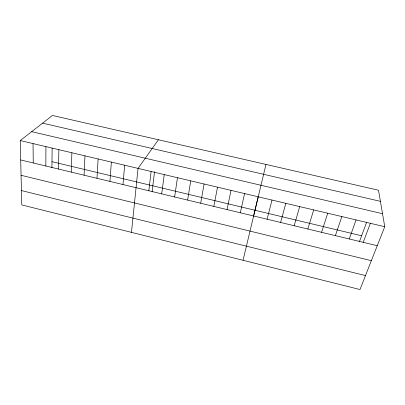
<?xml version="1.0" encoding="UTF-8"?>
<svg xmlns="http://www.w3.org/2000/svg" width="405" height="405" viewBox="0 0 405 405"><rect width="100%" height="100%" fill="white"/><g stroke="black" fill="none" stroke-linecap="round" stroke-linejoin="round"><path stroke-width="0.61" d="M45.856 165.999L45.917 146.625M51.926 167.802L52.123 148.103M58.533 169.052L58.862 149.683M71.275 172.115L71.872 152.761M84.093 175.198L84.959 155.854M96.977 178.296L98.121 158.963M109.932 181.415L111.355 162.091M122.963 184.548L124.664 165.235M131.468 232.364L138.044 168.399L158.406 139.76M148.848 190.77L151.111 171.487M152.093 191.899L154.538 171.7M161.701 193.863L164.248 174.59M174.626 196.972L177.456 177.714M187.621 200.095L190.735 180.853M200.683 203.239L204.09 184.007M213.82 206.398L217.52 187.181M227.028 209.577L231.027 190.375M240.312 212.772L244.61 193.585M265.969 164.43L243.035 260.278M253.52 216.305L258.198 196.81M267.098 219.211L272.003 200.06M280.599 222.461L285.819 203.325M294.177 225.727L299.71 206.606M307.83 229.007L313.683 209.906M321.56 232.313L327.731 213.227M335.37 235.634L341.866 216.569M349.252 238.97L356.076 219.93M359.356 241.82L366.56 222.416M363.219 242.332L370.373 223.307M384.75 226.704L359.984 289.534L21.774 204.92L20.25 140.56L52.442 115.466L378.508 190.234L384.75 226.704L20.25 140.56M42.586 123.145L380.411 201.336M31.671 131.655L382.522 213.698M51.987 161.686L361.604 235.766M20.711 159.955L377.263 245.708M21.07 175.289L371.355 260.688M21.435 190.568L365.487 275.582M33.048 143.583L33.251 162.972"/></g></svg>
